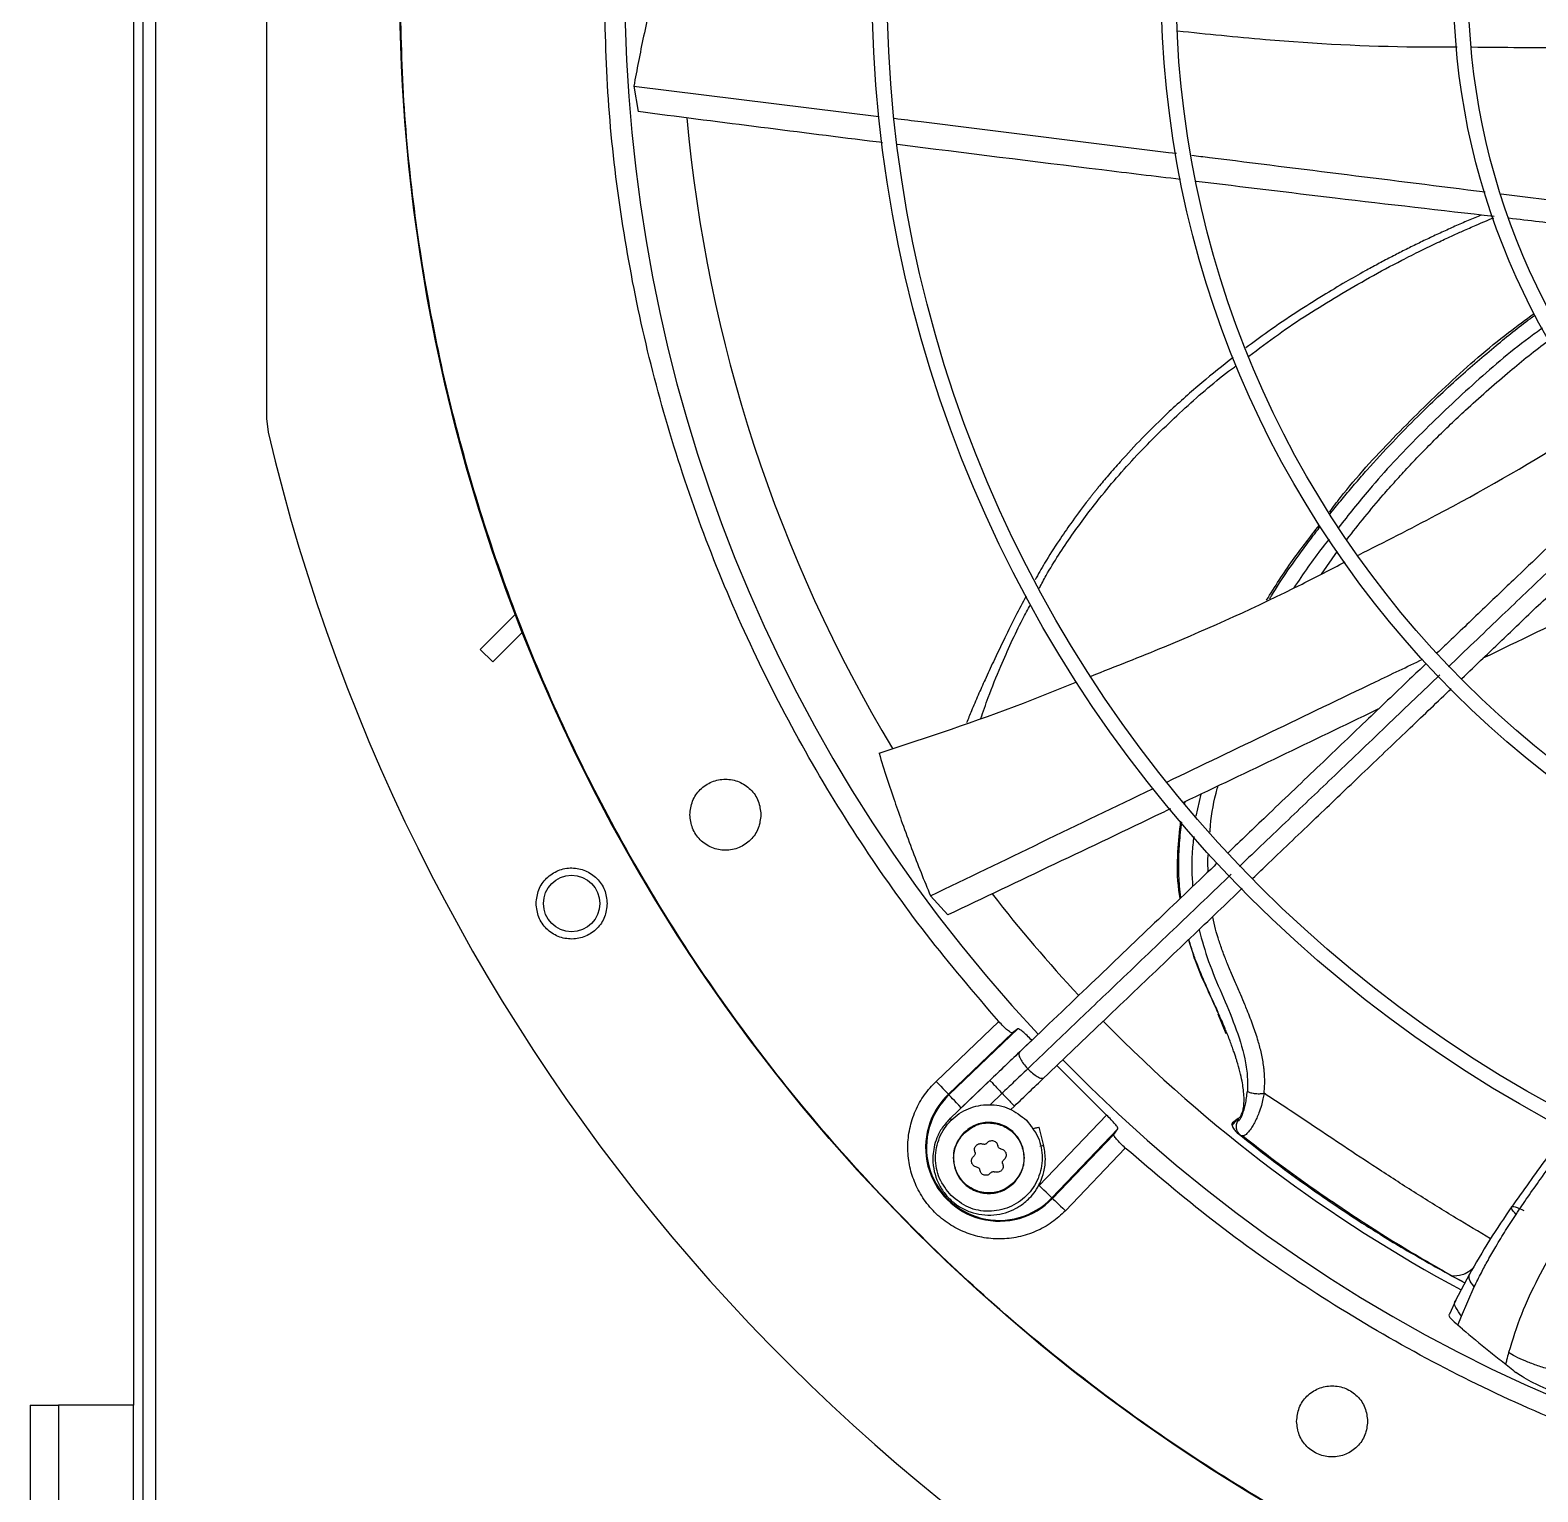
# Model space of a CAD drawing. Header units: inches. Extents: x 1229 to 1453, y -1023 to -720.
# Drawn here: x 1247.5 to 1257.53, y -815.28 to -805.55 of the extents above; entities that cross this region are included whole.
import ezdxf

# ---------------------------------------------------------------- set-up
doc = ezdxf.new("R2010")
doc.units = ezdxf.units.IN
doc.header["$MEASUREMENT"] = 0

msp = doc.modelspace()

# ---------------------------------------------------------------- linework, layer by layer
at = {"color": 18, "linetype": 'Continuous', "lineweight": 25, "true_color": 0x000000}
for p, q in [((1248.2536, -791.8687), (1248.2536, -819.2706)), ((1248.3366, -791.9447), (1248.3366, -819.1947)), ((1248.1906, -794.9397), (1248.1906, -814.6997)), ((1249.0753, -805.2608), (1249.0754, -808.1384)), ((1251.5181, -805.9269), (1251.5468, -806.0967)), ((1251.5181, -805.9269), (1253.1481, -806.1282)), ((1257.2869, -806.6436), (1259.208, -806.885)), ((1249.0754, -808.1384), (1249.0859, -808.2287)), ((1256.0911, -809.1722), (1256.199, -809.0204)), ((1250.7316, -809.4383), (1250.4957, -809.6741)), ((1250.5809, -809.756), (1250.7783, -809.5586)), ((1250.4957, -809.6741), (1250.5809, -809.756)), ((1256.8592, -809.693), (1256.8706, -809.6875)), ((1255.1834, -810.6983), (1255.1858, -810.686)), ((1255.2887, -810.6366), (1255.2563, -810.7815)), ((1253.4904, -811.3117), (1253.6063, -811.439)), ((1255.4013, -812.0977), (1255.4563, -812.2278)), ((1253.5283, -812.5464), (1253.9451, -812.148)), ((1254.0722, -812.1976), (1253.6138, -812.6358)), ((1254.0722, -812.1976), (1254.036, -812.2245)), ((1253.6099, -812.6318), (1254.036, -812.2245)), ((1254.1641, -812.2732), (1253.6954, -812.7212)), ((1254.6615, -812.7706), (1254.3315, -812.4406)), ((1253.8858, -812.5399), (1253.621, -812.7929)), ((1253.6138, -812.6358), (1253.6099, -812.6318)), ((1253.9674, -812.6253), (1253.8877, -812.7015)), ((1254.0239, -812.7346), (1254.049, -812.7107)), ((1254.2135, -813.2393), (1254.6615, -812.7706)), ((1255.4963, -812.8396), (1255.5317, -812.7997)), ((1255.5373, -812.7935), (1255.5001, -812.8216)), ((1255.5317, -812.7997), (1255.5348, -812.7973)), ((1255.5317, -812.7997), (1255.5355, -812.8076)), ((1255.5439, -812.7882), (1255.5407, -812.7901)), ((1254.2445, -812.974), (1254.2147, -812.8518)), ((1254.737, -812.8625), (1254.2988, -813.3209)), ((1254.7101, -812.8987), (1254.3028, -813.3247)), ((1254.7101, -812.8987), (1254.737, -812.8625)), ((1255.4963, -812.8396), (1255.4954, -812.8357)), ((1255.5315, -812.8884), (1255.5547, -812.907)), ((1255.5493, -812.9023), (1255.5568, -812.9071)), ((1254.7866, -812.9896), (1254.3882, -813.4063)), ((1254.3028, -813.3247), (1254.2988, -813.3209)), ((1256.8631, -813.7867), (1256.9486, -813.8353)), ((1256.9486, -813.8352), (1257.0447, -813.8866)), ((1256.9489, -813.8346), (1256.9568, -813.8387)), ((1257.0748, -813.8289), (1256.9837, -814.0035)), ((1256.9846, -814.0016), (1256.942, -814.0954)), ((1257.0219, -814.1081), (1257.1073, -813.9134)), ((1256.9988, -814.1688), (1257.0219, -814.1081)), ((1257.0294, -814.1933), (1256.9988, -814.1688)), ((1247.5031, -814.6997), (1247.5031, -815.3343)), ((1247.5031, -814.6997), (1247.6906, -814.6997)), ((1248.1906, -814.6997), (1247.6906, -814.6997)), ((1247.6906, -814.6997), (1247.6906, -815.9397)), ((1248.1906, -815.9397), (1248.1906, -814.6997))]:
    msp.add_line(p, q, dxfattribs=at)
at = {"color": 18, "linetype": 'Continuous', "lineweight": 25, "true_color": 0x000000, "flags": 128}
for points in [[(1253.5283, -812.5464), (1253.5441, -812.5629), (1253.5592, -812.5788), (1253.5732, -812.5934), (1253.5855, -812.6063), (1253.5957, -812.6169), (1253.6033, -812.6249), (1253.6081, -812.6299), (1253.6099, -812.6318)], [(1253.6954, -812.7212), (1253.6796, -812.7047), (1253.6645, -812.6889), (1253.6505, -812.6742), (1253.6382, -812.6614), (1253.628, -812.6507), (1253.6204, -812.6428), (1253.6156, -812.6377), (1253.6138, -812.6358)], [(1254.2988, -813.3209), (1254.2969, -813.3191), (1254.2919, -813.3143), (1254.2839, -813.3066), (1254.2733, -813.2965), (1254.2604, -813.2842), (1254.2458, -813.2702), (1254.2299, -813.255), (1254.2135, -813.2393)], [(1254.3028, -813.3247), (1254.3047, -813.3265), (1254.3098, -813.3314), (1254.3177, -813.339), (1254.3284, -813.3491), (1254.3412, -813.3614), (1254.3559, -813.3754), (1254.3717, -813.3906), (1254.3882, -813.4063)]]:
    msp.add_lwpolyline(points, dxfattribs=at)
at = {"color": 18, "linetype": 'Continuous', "lineweight": 25, "true_color": 0x000000}
for centre, radius in [((1261.6739, -805.2608), 11.7126), ((1261.6739, -805.2608), 8.5704), ((1261.6739, -805.2608), 8.472), ((1261.6739, -805.2608), 6.6478), ((1261.6739, -805.2608), 6.5493), ((1261.6739, -805.2608), 4.7037), ((1261.6739, -805.2608), 4.6053), ((1251.1043, -811.3632), 0.1875)]:
    msp.add_circle(centre, radius, dxfattribs=at)
for centre, radius, start, end in [((1261.6739, -805.2608), 10.2157, 134.36248, 223.03765), ((1261.6739, -805.2608), 11.7147, 159.09994, 200.90006), ((1261.6739, -805.2608), 9.8425, 185.11809, 211.02291), ((1261.6739, -805.2608), 12.9331, 193.26667, 248.51312), ((1261.6739, -805.2608), 11.7147, 201.53134, 215.54744), ((1261.6739, -805.2608), 9.8425, 217.84433, 223.01247), ((1261.6739, -805.2608), 9.8425, 224.38828, 241.78244), ((1261.6739, -805.2608), 10.2157, 224.36307, 313.03719), ((1253.9486, -812.9861), 0.4901, 133.70945, 316.29055), ((1253.9486, -812.9861), 0.4845, 133.70945, 316.29055)]:
    msp.add_arc(centre, radius, start, end, dxfattribs=at)
for points, knots in [([(1251.7433, -804.9447), (1251.7277, -805.001), (1251.6977, -805.1096), (1251.6577, -805.2678), (1251.6196, -805.428), (1251.5833, -805.592), (1251.5486, -805.7614), (1251.5281, -805.8724), (1251.5181, -805.9269)], [0, 0, 0, 0, 0.1737124, 0.3354179, 0.4850766, 0.6632671, 0.8349162, 1, 1, 1, 1]), ([(1273.3834, -805.2608), (1273.3786, -805.5163), (1273.3689, -806.0272), (1273.2909, -806.7903), (1273.1667, -807.5468), (1272.9924, -808.2936), (1272.7699, -809.0274), (1272.4998, -809.745), (1272.1833, -810.4435), (1271.8218, -811.1197), (1271.4169, -811.7709), (1270.9703, -812.3942), (1270.4838, -812.9869), (1269.9597, -813.5466), (1269.4, -814.0708), (1268.8073, -814.5572), (1268.184, -815.0039), (1267.5328, -815.4088), (1266.8565, -815.7703), (1266.1581, -816.0867), (1265.4404, -816.3568), (1264.7067, -816.5794), (1263.9599, -816.7535), (1263.2033, -816.8784), (1262.4402, -816.9536), (1261.6739, -816.9787), (1260.9075, -816.9536), (1260.1444, -816.8784), (1259.3878, -816.7535), (1258.641, -816.5794), (1257.9073, -816.3568), (1257.1896, -816.0867), (1256.4912, -815.7702), (1255.8149, -815.4088), (1255.1637, -815.0039), (1254.5405, -814.5572), (1253.9477, -814.0708), (1253.3881, -813.5466), (1252.8639, -812.9869), (1252.3774, -812.3942), (1251.9308, -811.7709), (1251.5259, -811.1197), (1251.1644, -810.4435), (1250.8479, -809.745), (1250.5778, -809.0274), (1250.3553, -808.2936), (1250.181, -807.5468), (1250.0568, -806.7903), (1249.9788, -806.0272), (1249.9692, -805.5163), (1249.9643, -805.2608)], [0, 0, 0, 0, 0.0208333, 0.0416667, 0.0625, 0.0833333, 0.1041667, 0.125, 0.1458333, 0.1666667, 0.1875, 0.2083333, 0.2291667, 0.25, 0.2708333, 0.2916666, 0.3125, 0.3333333, 0.3541666, 0.375, 0.3958333, 0.4166666, 0.4375, 0.4583333, 0.4791667, 0.5, 0.5208333, 0.5416667, 0.5624999, 0.5833334, 0.6041667, 0.625, 0.6458333, 0.6666667, 0.6875, 0.7083334, 0.7291666, 0.75, 0.7708333, 0.7916666, 0.8125, 0.8333333, 0.8541667, 0.875, 0.8958333, 0.9166667, 0.9375, 0.9583333, 0.9791667, 1, 1, 1, 1]), ([(1253.9451, -812.148), (1253.7819, -811.957), (1253.4556, -811.5749), (1253.0206, -810.9586), (1252.6285, -810.3147), (1252.2851, -809.6434), (1251.9911, -808.949), (1251.7486, -808.2351), (1251.5584, -807.5054), (1251.4228, -806.7639), (1251.3375, -806.0143), (1251.3269, -805.512), (1251.3217, -805.2608)], [0, 0, 0, 0, 0.0999999, 0.1999999, 0.2999999, 0.3999999, 0.5, 0.5999999, 0.7, 0.8, 0.9, 1, 1, 1, 1]), ([(1255.1345, -805.5594), (1255.329, -805.5794), (1255.8569, -805.6338), (1256.4778, -805.6671), (1256.9033, -805.6664), (1256.9937, -805.6663)], [0, 0, 0, 0, 0.3148244, 0.8544638, 1, 1, 1, 1]), ([(1257.0918, -805.6665), (1257.3049, -805.6689), (1257.8559, -805.6752), (1258.406, -805.643), (1258.7434, -805.6232)], [0, 0, 0, 0, 0.3867288, 1, 1, 1, 1]), ([(1253.1727, -806.3034), (1253.1436, -806.2998), (1252.6001, -806.2322), (1252.0589, -806.1626), (1251.5468, -806.0967)], [0, 0, 0, 0, 0.0535857, 1, 1, 1, 1]), ([(1253.2508, -806.1409), (1253.3101, -806.1483), (1253.9341, -806.2253), (1254.5601, -806.3033), (1255.1267, -806.3739)], [0, 0, 0, 0, 0.0949869, 1, 1, 1, 1]), ([(1255.1547, -806.548), (1254.98, -806.527), (1254.3508, -806.4513), (1253.7238, -806.3725), (1253.2709, -806.3156)], [0, 0, 0, 0, 0.2776372, 1, 1, 1, 1]), ([(1255.229, -806.3866), (1255.2684, -806.3915), (1255.9175, -806.4721), (1256.5682, -806.5536), (1257.1794, -806.6302)], [0, 0, 0, 0, 0.0606871, 1, 1, 1, 1]), ([(1257.24, -806.7945), (1256.8874, -806.7542), (1256.2262, -806.6786), (1255.5668, -806.5981), (1255.259, -806.5606)], [0, 0, 0, 0, 0.5332494, 1, 1, 1, 1]), ([(1257.1542, -806.7846), (1257.1251, -806.7966), (1257.0664, -806.8208), (1256.979, -806.8592), (1256.8915, -806.8986), (1256.8047, -806.9391), (1256.7187, -806.9806), (1256.6334, -807.0231), (1256.5488, -807.0665), (1256.4651, -807.1109), (1256.3663, -807.1647), (1256.2448, -807.2337), (1256.0931, -807.3242), (1255.9197, -807.4342), (1255.7481, -807.5497), (1255.6372, -807.6324), (1255.5888, -807.6685)], [0, 0, 0, 0, 0.0524828, 0.1059323, 0.1592407, 0.2124094, 0.2654339, 0.3183167, 0.371058, 0.4236557, 0.4761078, 0.5581802, 0.6561201, 0.7699342, 0.8996244, 1, 1, 1, 1]), ([(1255.609, -807.7232), (1255.6737, -807.6741), (1255.864, -807.53), (1256.203, -807.3156), (1256.5235, -807.1361), (1256.7472, -807.0233), (1256.8574, -806.9701), (1256.9497, -806.927), (1257.0352, -806.8884), (1257.1288, -806.8473), (1257.1979, -806.8185), (1257.2368, -806.8023)], [0, 0, 0, 0, 0.129763, 0.3814286, 0.6402094, 0.7168354, 0.7821551, 0.8361665, 0.8799486, 0.932419, 1, 1, 1, 1]), ([(1259.3051, -807.0236), (1258.7835, -806.9679), (1258.127, -806.8977), (1257.4717, -806.8214), (1257.3371, -806.8058)], [0, 0, 0, 0, 0.79454984, 1, 1, 1, 1]), ([(1256.1436, -808.7607), (1256.1682, -808.728), (1256.2984, -808.5549), (1256.5636, -808.2671), (1256.9363, -807.9005), (1257.2515, -807.624), (1257.449, -807.4812), (1257.5061, -807.44)], [0, 0, 0, 0, 0.0641549, 0.3389025, 0.6136611, 0.8884362, 1, 1, 1, 1]), ([(1256.1497, -808.771), (1256.1574, -808.7612), (1256.1893, -808.7207), (1256.2464, -808.6516), (1256.3202, -808.5643), (1256.4252, -808.4442), (1256.5608, -808.2964), (1256.7624, -808.0906), (1256.9907, -807.8746), (1257.2416, -807.6597), (1257.412, -807.5219), (1257.5, -807.4579), (1257.5107, -807.4501)], [0, 0, 0, 0, 0.0195669, 0.0807935, 0.1406434, 0.1991176, 0.3315022, 0.4562476, 0.6531206, 0.8273642, 0.9789803, 1, 1, 1, 1]), ([(1257.5618, -807.5358), (1257.531, -807.5579), (1257.3683, -807.6744), (1257.093, -807.9123), (1256.7378, -808.2481), (1256.4398, -808.5647), (1256.2714, -808.7783), (1256.2046, -808.863)], [0, 0, 0, 0, 0.0600453, 0.316961, 0.5739329, 0.8310585, 1, 1, 1, 1]), ([(1256.2607, -808.9414), (1256.3396, -808.8417), (1256.4444, -808.7093), (1256.5846, -808.552), (1256.6706, -808.4583), (1256.7601, -808.3642), (1256.8532, -808.2698), (1256.9498, -808.1752), (1257.1059, -808.0278), (1257.3155, -807.8447), (1257.5034, -807.6906), (1257.6, -807.6205), (1257.6087, -807.6143)], [0, 0, 0, 0, 0.2000806, 0.2655064, 0.3324102, 0.4007899, 0.4706433, 0.541969, 0.6147616, 0.8104306, 0.9830236, 1, 1, 1, 1]), ([(1255.5043, -807.7319), (1255.4344, -807.7871), (1255.2885, -807.9021), (1255.0873, -808.0819), (1254.9069, -808.2581), (1254.7733, -808.4009), (1254.6771, -808.511), (1254.6239, -808.5747), (1254.592, -808.614), (1254.5773, -808.6323), (1254.5635, -808.6497), (1254.5504, -808.6663), (1254.5381, -808.682), (1254.4952, -808.7375), (1254.4299, -808.8256), (1254.3377, -808.9599), (1254.2572, -809.0847), (1254.2075, -809.174), (1254.1868, -809.2113)], [0, 0, 0, 0, 0.1336077, 0.2787763, 0.4050038, 0.5122839, 0.5727078, 0.6248761, 0.6371735, 0.6489053, 0.660072, 0.6706698, 0.6807022, 0.6901689, 0.7762219, 0.845822, 0.9356384, 1, 1, 1, 1]), ([(1254.2151, -809.2658), (1254.23, -809.2375), (1254.2943, -809.1156), (1254.4277, -808.9154), (1254.6321, -808.6403), (1254.8761, -808.3615), (1255.1651, -808.0816), (1255.3825, -807.8906), (1255.5079, -807.7982), (1255.525, -807.7856)], [0, 0, 0, 0, 0.04838922, 0.2082957, 0.36257955, 0.56551232, 0.76581151, 0.96809386, 1, 1, 1, 1]), ([(1256.3369, -809.0459), (1256.5104, -808.9581), (1256.9829, -808.7189), (1257.5225, -808.4116), (1257.8802, -808.1809), (1257.9563, -808.1319)], [0, 0, 0, 0, 0.3135582, 0.8539603, 1, 1, 1, 1]), ([(1258.1972, -808.4198), (1258.1461, -808.4686), (1258.0243, -808.5851), (1257.8228, -808.7776), (1257.6064, -808.9844), (1257.3882, -809.1928), (1257.1705, -809.4009), (1256.9929, -809.5707), (1256.8878, -809.6711), (1256.8618, -809.696)], [0, 0, 0, 0, 0.1142992, 0.2725388, 0.4513491, 0.5998483, 0.7626143, 0.9412911, 1, 1, 1, 1]), ([(1258.2834, -808.5008), (1258.1732, -808.6061), (1257.9409, -808.8281), (1257.6045, -809.1496), (1257.2652, -809.4738), (1257.0481, -809.6813), (1256.9352, -809.7892)], [0, 0, 0, 0, 0.2443965, 0.5150108, 0.7476934, 1, 1, 1, 1]), ([(1257.0238, -809.8679), (1257.0715, -809.8223), (1257.1931, -809.7061), (1257.4009, -809.5075), (1257.6369, -809.282), (1257.8659, -809.0631), (1258.0679, -808.8701), (1258.2292, -808.7159), (1258.3237, -808.6257), (1258.359, -808.5919)], [0, 0, 0, 0, 0.1077966, 0.2745173, 0.4680208, 0.6385566, 0.7887499, 0.9208795, 1, 1, 1, 1]), ([(1255.7255, -809.3462), (1255.7819, -809.2569), (1255.8907, -809.0844), (1256.0165, -808.9249), (1256.0772, -808.8479)], [0, 0, 0, 0, 0.51776954, 1, 1, 1, 1]), ([(1255.7475, -809.3362), (1255.7512, -809.3299), (1255.823, -809.2068), (1255.9196, -809.0749), (1256.031, -808.9237), (1256.0633, -808.8816), (1256.083, -808.8561)], [0, 0, 0, 0, 0.03745, 0.7279303, 0.8348367, 1, 1, 1, 1]), ([(1256.1423, -808.9402), (1256.1276, -808.9583), (1256.0436, -809.0611), (1255.9692, -809.1718), (1255.9079, -809.2631)], [0, 0, 0, 0, 0.175925, 1, 1, 1, 1]), ([(1258.764, -808.9525), (1258.4699, -809.0973), (1257.9375, -809.3596), (1257.4041, -809.6173), (1257.1654, -809.7326)], [0, 0, 0, 0, 0.5524178, 1, 1, 1, 1]), ([(1254.5597, -809.8502), (1254.7223, -809.7862), (1255.1971, -809.5994), (1255.7605, -809.3447), (1256.1535, -809.1406), (1256.2489, -809.0911)], [0, 0, 0, 0, 0.2828471, 0.825958, 1, 1, 1, 1]), ([(1254.1273, -809.3181), (1254.1039, -809.3627), (1254.0555, -809.4547), (1253.9829, -809.6004), (1253.9152, -809.7415), (1253.8562, -809.8693), (1253.8074, -809.9785), (1253.7659, -810.0745), (1253.7415, -810.1353), (1253.7309, -810.1617)], [0, 0, 0, 0, 0.1620651, 0.3340163, 0.5222989, 0.6621382, 0.782984, 0.9058092, 1, 1, 1, 1]), ([(1253.8257, -810.1336), (1253.8416, -810.0869), (1253.8808, -809.9713), (1253.9739, -809.7474), (1254.0658, -809.5407), (1254.1383, -809.4081), (1254.156, -809.3757)], [0, 0, 0, 0, 0.1831464, 0.4532628, 0.8662165, 1, 1, 1, 1]), ([(1255.0621, -810.5558), (1255.5248, -810.3334), (1256.0916, -810.061), (1256.6601, -809.7885), (1256.7645, -809.7384)], [0, 0, 0, 0, 0.8163193, 1, 1, 1, 1]), ([(1256.7882, -809.7662), (1256.7513, -809.8015), (1256.6168, -809.9301), (1256.3743, -810.1618), (1256.0561, -810.4658), (1255.751, -810.7574), (1255.5545, -810.9452), (1255.4703, -811.0257)], [0, 0, 0, 0, 0.0835478, 0.3042732, 0.5498944, 0.8070233, 1, 1, 1, 1]), ([(1253.1488, -810.3637), (1253.4707, -810.258), (1253.914, -810.1125), (1254.3458, -809.9366), (1254.4639, -809.8885)], [0, 0, 0, 0, 0.7263591, 1, 1, 1, 1]), ([(1256.8794, -809.8424), (1256.7676, -809.9493), (1256.5339, -810.1727), (1256.1979, -810.4937), (1255.8651, -810.8117), (1255.6544, -811.0131), (1255.546, -811.1167)], [0, 0, 0, 0, 0.2502391, 0.5233137, 0.754844, 1, 1, 1, 1]), ([(1255.6344, -811.1956), (1255.67, -811.1616), (1255.8096, -811.0281), (1256.0454, -810.8028), (1256.3475, -810.5141), (1256.6366, -810.2379), (1256.841, -810.0426), (1256.9435, -809.9446), (1256.9544, -809.9342)], [0, 0, 0, 0, 0.08148733, 0.31972525, 0.53738937, 0.76866275, 0.97526764, 1, 1, 1, 1]), ([(1256.4718, -810.0686), (1256.4656, -810.0716), (1256.033, -810.2812), (1255.6006, -810.4878), (1255.1745, -810.6914)], [0, 0, 0, 0, 0.014485, 1, 1, 1, 1]), ([(1253.1488, -810.3637), (1253.1661, -810.4194), (1253.1997, -810.5271), (1253.2515, -810.6818), (1253.306, -810.8372), (1253.3642, -810.9947), (1253.4266, -811.1561), (1253.4694, -811.2605), (1253.4904, -811.3117)], [0, 0, 0, 0, 0.1737119, 0.3354174, 0.4850764, 0.6632672, 0.8349163, 1, 1, 1, 1]), ([(1251.8909, -810.7726), (1251.8944, -810.7417), (1251.9016, -810.6799), (1251.9562, -810.6012), (1252.0343, -810.5487), (1252.1271, -810.5302), (1252.22, -810.5487), (1252.2981, -810.6012), (1252.3527, -810.6799), (1252.3598, -810.7417), (1252.3633, -810.7726)], [0, 0, 0, 0, 0.1250012, 0.2499993, 0.3750005, 0.5, 0.6249995, 0.7500007, 0.8749988, 1, 1, 1, 1]), ([(1253.4904, -811.3117), (1253.9823, -811.0749), (1254.4759, -810.8372), (1254.9713, -810.5994), (1254.973, -810.5986)], [0, 0, 0, 0, 0.9965927, 1, 1, 1, 1]), ([(1255.35, -810.8885), (1255.3511, -810.8739), (1255.358, -810.7769), (1255.377, -810.6735), (1255.4018, -810.5873), (1255.4035, -810.5815)], [0, 0, 0, 0, 0.141269, 0.9420039, 1, 1, 1, 1]), ([(1252.3633, -810.7726), (1252.3598, -810.8035), (1252.3527, -810.8654), (1252.2981, -810.944), (1252.22, -810.9965), (1252.1271, -811.015), (1252.0343, -810.9965), (1251.9562, -810.944), (1251.9016, -810.8654), (1251.8944, -810.8035), (1251.8909, -810.7726)], [0, 0, 0, 0, 0.1250012, 0.2499993, 0.3750005, 0.5, 0.6249995, 0.7500007, 0.8749988, 1, 1, 1, 1]), ([(1255.0869, -810.7335), (1255.0672, -810.7429), (1254.5731, -810.9802), (1254.0798, -811.2143), (1253.6063, -811.439)], [0, 0, 0, 0, 0.0399225, 1, 1, 1, 1]), ([(1255.1524, -811.3295), (1255.1493, -811.3118), (1255.1317, -811.2109), (1255.1312, -811.0371), (1255.1482, -810.8828), (1255.1557, -810.8149)], [0, 0, 0, 0, 0.10668293, 0.60700228, 1, 1, 1, 1]), ([(1255.157, -811.325), (1255.1536, -811.2994), (1255.1443, -811.2295), (1255.1416, -811.1076), (1255.1449, -810.9654), (1255.1564, -810.8685), (1255.162, -810.8224)], [0, 0, 0, 0, 0.1563773, 0.4254943, 0.7265523, 1, 1, 1, 1]), ([(1255.2422, -810.9174), (1255.2376, -810.955), (1255.2238, -811.0669), (1255.23, -811.1777), (1255.2342, -811.2513)], [0, 0, 0, 0, 0.3361091, 1, 1, 1, 1]), ([(1255.3985, -811.0943), (1255.3839, -811.1082), (1255.2362, -811.2494), (1254.9473, -811.5254), (1254.5226, -811.9313), (1254.2321, -812.209), (1254.082, -812.3524)], [0, 0, 0, 0, 0.0328964, 0.3334884, 0.6557497, 1, 1, 1, 1]), ([(1255.3387, -811.1514), (1255.3368, -811.1248), (1255.3339, -811.0852), (1255.3377, -811.0452), (1255.339, -811.032)], [0, 0, 0, 0, 0.6729266, 1, 1, 1, 1]), ([(1250.868, -811.3632), (1250.8716, -811.332), (1250.8788, -811.2697), (1250.9342, -811.1908), (1251.0131, -811.1385), (1251.1061, -811.1208), (1251.1983, -811.1399), (1251.2757, -811.1924), (1251.3299, -811.2708), (1251.337, -811.3324), (1251.3405, -811.3632)], [0, 0, 0, 0, 0.125878, 0.251774, 0.377674, 0.5027389, 0.6267421, 0.7509506, 0.8756059, 1, 1, 1, 1]), ([(1255.4911, -811.1692), (1255.37, -811.2849), (1255.123, -811.521), (1254.7756, -811.8529), (1254.4456, -812.1683), (1254.2415, -812.3633), (1254.138, -812.4622)], [0, 0, 0, 0, 0.266548, 0.5441231, 0.7689514, 1, 1, 1, 1]), ([(1254.2452, -812.5231), (1254.3813, -812.3931), (1254.6452, -812.1409), (1255.0313, -811.7719), (1255.3351, -811.4816), (1255.5108, -811.3137), (1255.5649, -811.2621)], [0, 0, 0, 0, 0.3115481, 0.6039732, 0.878038, 1, 1, 1, 1]), ([(1251.3405, -811.3632), (1251.337, -811.3937), (1251.3301, -811.4548), (1251.2766, -811.533), (1251.1993, -811.5862), (1251.1064, -811.6056), (1251.0128, -811.5878), (1250.934, -811.5353), (1250.8788, -811.4564), (1250.8716, -811.3942), (1250.868, -811.3632)], [0, 0, 0, 0, 0.1236686, 0.2469557, 0.3715513, 0.4972604, 0.6229559, 0.7486424, 0.8743185, 1, 1, 1, 1]), ([(1255.7092, -812.6257), (1255.7103, -812.6145), (1255.7127, -812.5918), (1255.714, -812.5563), (1255.7137, -812.5193), (1255.7115, -812.4838), (1255.7057, -812.4303), (1255.6935, -812.3619), (1255.6696, -812.2713), (1255.6375, -812.175), (1255.606, -812.0948), (1255.5777, -812.0259), (1255.5519, -811.965), (1255.5222, -811.8965), (1255.4958, -811.8352), (1255.4782, -811.7935), (1255.4646, -811.7605), (1255.4514, -811.7276), (1255.4365, -811.6888), (1255.4221, -811.6488), (1255.3972, -811.5723), (1255.3769, -811.5066), (1255.3689, -811.4514), (1255.3686, -811.4496)], [0, 0, 0, 0, 0.02704231, 0.0552845, 0.08468315, 0.11520465, 0.13959773, 0.21202983, 0.27899411, 0.36137195, 0.45376286, 0.48696309, 0.54233001, 0.61524347, 0.67025496, 0.70761513, 0.72750137, 0.75900642, 0.79590327, 0.83118153, 0.86489877, 0.99563182, 1, 1, 1, 1]), ([(1255.404, -812.0917), (1255.3888, -812.0575), (1255.34, -811.9472), (1255.2637, -811.7909), (1255.2245, -811.6566), (1255.2087, -811.6024)], [0, 0, 0, 0, 0.2113267, 0.6813938, 1, 1, 1, 1]), ([(1255.4639, -812.2288), (1255.4596, -812.2181), (1255.4484, -812.1906), (1255.4271, -812.1402), (1255.3969, -812.0713), (1255.3623, -811.9945), (1255.3302, -811.923), (1255.3044, -811.8638), (1255.2832, -811.8135), (1255.2593, -811.754), (1255.2351, -811.6871), (1255.2175, -811.6326), (1255.2102, -811.6049), (1255.2093, -811.6018)], [0, 0, 0, 0, 0.0506539, 0.1295174, 0.2401573, 0.3826505, 0.5032075, 0.5891882, 0.6703924, 0.7468147, 0.874475, 0.9858942, 1, 1, 1, 1]), ([(1255.2768, -811.5373), (1255.2966, -811.6084), (1255.3373, -811.7549), (1255.4281, -811.9614), (1255.5172, -812.1733), (1255.5763, -812.357), (1255.6005, -812.5054), (1255.5993, -812.5759), (1255.5987, -812.6107)], [0, 0, 0, 0, 0.196215, 0.4042111, 0.6080379, 0.8072009, 0.9047987, 1, 1, 1, 1]), ([(1254.036, -812.2245), (1254.0331, -812.2245), (1254.0272, -812.2245), (1254.0047, -812.2078), (1253.976, -812.1815), (1253.9553, -812.1591), (1253.9451, -812.148)], [0, 0, 0, 0, 0.2527982, 0.503601, 0.7557663, 1, 1, 1, 1]), ([(1254.1641, -812.2732), (1254.1536, -812.2623), (1254.1325, -812.2403), (1254.1035, -812.2143), (1254.0809, -812.1976), (1254.0751, -812.1976), (1254.0722, -812.1976)], [0, 0, 0, 0, 0.2447844, 0.4967505, 0.7473777, 1, 1, 1, 1]), ([(1255.5348, -812.7973), (1255.5372, -812.7955), (1255.5429, -812.7914), (1255.5505, -812.7825), (1255.5575, -812.7715), (1255.5641, -812.7573), (1255.5694, -812.7402), (1255.5736, -812.7179), (1255.5767, -812.6866), (1255.5764, -812.6438), (1255.5715, -812.5935), (1255.5627, -812.5401), (1255.5491, -812.4799), (1255.5344, -812.4278), (1255.5223, -812.3892), (1255.5142, -812.3646), (1255.5044, -812.3361), (1255.4928, -812.3037), (1255.4792, -812.2676), (1255.4695, -812.2421), (1255.464, -812.2289), (1255.4639, -812.2288)], [0, 0, 0, 0, 0.032636, 0.0760368, 0.1162023, 0.153152, 0.206735, 0.2496536, 0.3034126, 0.394056, 0.4729903, 0.5413483, 0.6350703, 0.736494, 0.7661767, 0.8015426, 0.84258, 0.8892695, 0.9415949, 0.9995207, 1, 1, 1, 1]), ([(1254.082, -812.3524), (1254.0499, -812.3831), (1253.9856, -812.4445), (1253.9191, -812.5081), (1253.8858, -812.5399)], [0, 0, 0, 0, 0.5, 1, 1, 1, 1]), ([(1254.082, -812.3524), (1254.0799, -812.357), (1254.0756, -812.3663), (1254.0867, -812.3949), (1254.1079, -812.4285), (1254.128, -812.451), (1254.138, -812.4622)], [0, 0, 0, 0, 0.2570505, 0.5141005, 0.7570469, 1, 1, 1, 1]), ([(1254.138, -812.4622), (1254.1067, -812.4921), (1254.0507, -812.5456), (1253.9928, -812.6009), (1253.9674, -812.6253)], [0, 0, 0, 0, 0.5598876, 1, 1, 1, 1]), ([(1254.138, -812.4622), (1254.1488, -812.4727), (1254.1703, -812.4938), (1254.2029, -812.5165), (1254.231, -812.5289), (1254.2405, -812.5251), (1254.2452, -812.5231)], [0, 0, 0, 0, 0.24295077, 0.48590248, 0.74295602, 1, 1, 1, 1]), ([(1254.3882, -813.4063), (1254.3594, -813.4333), (1254.3007, -813.4881), (1254.1934, -813.5471), (1254.0759, -813.5852), (1253.9536, -813.5983), (1253.8336, -813.5872), (1253.7186, -813.5533), (1253.6112, -813.4971), (1253.5155, -813.4191), (1253.4376, -813.3234), (1253.3813, -813.216), (1253.3474, -813.1011), (1253.3364, -812.981), (1253.3495, -812.8588), (1253.3876, -812.7413), (1253.4466, -812.6339), (1253.5014, -812.5753), (1253.5283, -812.5464)], [0, 0, 0, 0, 0.0609957, 0.1240612, 0.1879936, 0.2514903, 0.3132966, 0.373713, 0.4362136, 0.500001, 0.5637876, 0.6262873, 0.6867033, 0.7485102, 0.8120065, 0.8759402, 0.9390053, 1, 1, 1, 1]), ([(1253.8858, -812.5399), (1253.8871, -812.5412), (1253.8897, -812.5439), (1253.9092, -812.5644), (1253.9362, -812.5927), (1253.957, -812.6144), (1253.9674, -812.6253)], [0, 0, 0, 0, 0.2570511, 0.5140969, 0.7570465, 1, 1, 1, 1]), ([(1254.049, -812.7107), (1254.0823, -812.6789), (1254.1488, -812.6152), (1254.2131, -812.5538), (1254.2452, -812.5231)], [0, 0, 0, 0, 0.5, 1, 1, 1, 1]), ([(1253.6284, -813.3062), (1253.5994, -813.2697), (1253.5413, -813.1965), (1253.5159, -813.0552), (1253.543, -812.9167), (1253.6219, -812.7986), (1253.74, -812.7197), (1253.8785, -812.6926), (1254.0198, -812.718), (1254.093, -812.7761), (1254.1295, -812.8051)], [0, 0, 0, 0, 0.1250001, 0.2499999, 0.3749997, 0.4999998, 0.6249989, 0.7500002, 0.8749974, 1, 1, 1, 1]), ([(1253.9674, -812.6253), (1253.9778, -812.6361), (1253.9985, -812.6579), (1254.0255, -812.6861), (1254.0451, -812.7066), (1254.0477, -812.7093), (1254.049, -812.7107)], [0, 0, 0, 0, 0.2429482, 0.4859096, 0.7429521, 1, 1, 1, 1]), ([(1255.5355, -812.8076), (1255.5389, -812.8085), (1255.5457, -812.8104), (1255.5658, -812.7675), (1255.5874, -812.702), (1255.5949, -812.641), (1255.5987, -812.6107)], [0, 0, 0, 0, 0.244465, 0.4943326, 0.7479224, 1, 1, 1, 1]), ([(1255.7092, -812.6257), (1255.707, -812.6382), (1255.7023, -812.6661), (1255.691, -812.7102), (1255.6767, -812.753), (1255.661, -812.791), (1255.6453, -812.8232), (1255.6265, -812.8557), (1255.6058, -812.884), (1255.578, -812.9112), (1255.5639, -812.9087), (1255.5547, -812.907)], [0, 0, 0, 0, 0.0721052, 0.1611971, 0.268568, 0.3507962, 0.4345696, 0.526811, 0.6512463, 0.7717883, 1, 1, 1, 1]), ([(1255.5987, -812.6107), (1255.6007, -812.6122), (1255.6048, -812.6154), (1255.615, -812.6197), (1255.6281, -812.6235), (1255.6438, -812.6263), (1255.661, -812.628), (1255.6784, -812.6284), (1255.6947, -812.6276), (1255.7045, -812.6263), (1255.7092, -812.6257)], [0, 0, 0, 0, 0.1149662, 0.2381179, 0.3674054, 0.5000104, 0.6325923, 0.7618619, 0.8850419, 1, 1, 1, 1]), ([(1257.2158, -813.5927), (1257.139, -813.5471), (1256.9783, -813.4517), (1256.7366, -813.3017), (1256.4964, -813.1475), (1256.2739, -813.0011), (1256.0723, -812.866), (1255.8876, -812.7425), (1255.7675, -812.6639), (1255.7092, -812.6257)], [0, 0, 0, 0, 0.1496708, 0.3130042, 0.4763432, 0.6273697, 0.758625, 0.8828055, 1, 1, 1, 1]), ([(1253.6225, -812.7914), (1253.6035, -812.8121), (1253.5675, -812.8513), (1253.5332, -812.9186), (1253.5139, -812.9816), (1253.5048, -813.0506), (1253.5091, -813.1242), (1253.5312, -813.2019), (1253.5678, -813.2715), (1253.619, -813.3328), (1253.6823, -813.3821), (1253.7546, -813.4169), (1253.8326, -813.4356), (1253.9123, -813.4373), (1253.9885, -813.4227), (1254.0462, -813.3989), (1254.0876, -813.3742), (1254.1193, -813.3511), (1254.1535, -813.3197), (1254.1896, -813.276), (1254.2234, -813.218), (1254.2485, -813.1448), (1254.2598, -813.057), (1254.2481, -812.9962), (1254.242, -812.9642)], [0, 0, 0, 0, 0.05338241, 0.10093118, 0.14264031, 0.1785036, 0.23320981, 0.28176535, 0.33151156, 0.38210651, 0.43273703, 0.4833659, 0.53399758, 0.58462543, 0.63421221, 0.68074243, 0.70286952, 0.72602802, 0.75539951, 0.79129817, 0.83371572, 0.88264519, 0.9380768, 1, 1, 1, 1]), ([(1253.6225, -812.7914), (1253.6231, -812.792), (1253.6237, -812.7926), (1253.6314, -812.8007), (1253.6328, -812.8022)], [0, 0, 0, 0, 0.8129903, 1, 1, 1, 1]), ([(1254.1295, -812.8051), (1254.1586, -812.8417), (1254.2166, -812.9148), (1254.2421, -813.0561), (1254.215, -813.1947), (1254.1361, -813.3128), (1254.018, -813.3917), (1253.8794, -813.4188), (1253.7381, -813.3933), (1253.665, -813.3353), (1253.6284, -813.3062)], [0, 0, 0, 0, 0.1249983, 0.2499986, 0.3749989, 0.4999972, 0.6250007, 0.7499983, 0.8750001, 1, 1, 1, 1]), ([(1254.737, -812.8625), (1254.737, -812.8596), (1254.737, -812.8538), (1254.7204, -812.8312), (1254.6943, -812.8022), (1254.6723, -812.781), (1254.6615, -812.7706)], [0, 0, 0, 0, 0.2526231, 0.5032502, 0.755212, 1, 1, 1, 1]), ([(1255.5547, -812.907), (1255.5482, -812.9007), (1255.5349, -812.8876), (1255.5253, -812.8608), (1255.5246, -812.8324), (1255.532, -812.8157), (1255.5355, -812.8076)], [0, 0, 0, 0, 0.2459993, 0.5052791, 0.7616677, 1, 1, 1, 1]), ([(1255.5446, -812.7908), (1255.544, -812.7909), (1255.5421, -812.7911), (1255.5392, -812.7923), (1255.5351, -812.7948), (1255.533, -812.7977), (1255.5317, -812.7997)], [0, 0, 0, 0, 0.11625678, 0.34867179, 0.57646031, 1, 1, 1, 1]), ([(1253.7119, -812.8886), (1253.6926, -812.913), (1253.6539, -812.9618), (1253.6369, -813.056), (1253.655, -813.1483), (1253.7076, -813.2271), (1253.7863, -813.2797), (1253.8787, -813.2977), (1253.9729, -813.2808), (1254.0216, -813.2421), (1254.046, -813.2227)], [0, 0, 0, 0, 0.1250011, 0.2500005, 0.3749998, 0.5000009, 0.6250015, 0.7500005, 0.8749994, 1, 1, 1, 1]), ([(1254.0436, -813.2203), (1254.0196, -813.2393), (1253.9715, -813.2775), (1253.8787, -813.2942), (1253.7877, -813.2764), (1253.7101, -813.2246), (1253.6582, -813.147), (1253.6404, -813.056), (1253.6572, -812.9631), (1253.6953, -812.9151), (1253.7144, -812.8911)], [0, 0, 0, 0, 0.1250015, 0.2499996, 0.3749976, 0.4999991, 0.6250004, 0.7499996, 0.8749987, 1, 1, 1, 1]), ([(1254.046, -813.2227), (1254.0654, -813.1983), (1254.1041, -813.1496), (1254.121, -813.0554), (1254.103, -812.963), (1254.0504, -812.8843), (1253.9717, -812.8317), (1253.8793, -812.8136), (1253.7851, -812.8306), (1253.7363, -812.8693), (1253.7119, -812.8886)], [0, 0, 0, 0, 0.1249984, 0.2499987, 0.374999, 0.4999974, 0.6249989, 0.7499987, 0.8749985, 1, 1, 1, 1]), ([(1253.7144, -812.8911), (1253.7384, -812.872), (1253.7864, -812.8339), (1253.8793, -812.8171), (1253.9703, -812.8349), (1254.0479, -812.8868), (1254.0997, -812.9644), (1254.1175, -813.0554), (1254.1008, -813.1482), (1254.0626, -813.1963), (1254.0436, -813.2203)], [0, 0, 0, 0, 0.1250021, 0.2500007, 0.3749993, 0.5000014, 0.6249998, 0.7500007, 0.8750017, 1, 1, 1, 1]), ([(1254.2132, -812.8522), (1254.2136, -812.8521), (1254.2152, -812.8517), (1254.2043, -812.8543), (1254.1878, -812.8584), (1254.1726, -812.8621), (1254.1683, -812.8631)], [0, 0, 0, 0, 0.1242196, 0.4894403, 0.8549635, 1, 1, 1, 1]), ([(1254.7866, -812.9896), (1254.7756, -812.9794), (1254.7532, -812.9587), (1254.7269, -812.9299), (1254.7101, -812.9074), (1254.7101, -812.9016), (1254.7101, -812.8987)], [0, 0, 0, 0, 0.2442277, 0.4964054, 0.7472002, 1, 1, 1, 1]), ([(1255.5005, -812.8214), (1255.5001, -812.8217), (1255.4985, -812.823), (1255.4967, -812.8263), (1255.4951, -812.831), (1255.4953, -812.8341), (1255.4954, -812.8357)], [0, 0, 0, 0, 0.07759772, 0.37068381, 0.66890541, 1, 1, 1, 1]), ([(1255.4963, -812.8396), (1255.5004, -812.8486), (1255.5089, -812.8676), (1255.5238, -812.8813), (1255.5315, -812.8884)], [0, 0, 0, 0, 0.4786311, 1, 1, 1, 1]), ([(1255.5547, -812.907), (1255.6192, -812.9579), (1255.7471, -813.0587), (1255.9498, -813.2083), (1256.1529, -813.3512), (1256.2927, -813.4429), (1256.3585, -813.4861)], [0, 0, 0, 0, 0.24858297, 0.49311276, 0.7613408, 1, 1, 1, 1]), ([(1255.5662, -812.9069), (1255.6367, -812.9626), (1255.8362, -813.12), (1256.1697, -813.3532), (1256.5654, -813.6128), (1256.8329, -813.767), (1256.9667, -813.8441)], [0, 0, 0, 0, 0.15412548, 0.43615704, 0.71807158, 1, 1, 1, 1]), ([(1257.732, -812.8636), (1257.6835, -812.9287), (1257.5557, -813.1), (1257.432, -813.274), (1257.3553, -813.3819)], [0, 0, 0, 0, 0.3799908, 1, 1, 1, 1]), ([(1257.3855, -813.4311), (1257.4113, -813.3927), (1257.4645, -813.3136), (1257.5527, -813.1893), (1257.6497, -813.0563), (1257.7263, -812.9534), (1257.7688, -812.8963), (1257.7764, -812.886)], [0, 0, 0, 0, 0.2071708, 0.4268287, 0.681517, 0.9429557, 1, 1, 1, 1]), ([(1253.7867, -813.0161), (1253.7854, -813.012), (1253.7831, -813.0044), (1253.784, -812.9923), (1253.7879, -812.9811), (1253.793, -812.9751), (1253.7955, -812.9722)], [0, 0, 0, 0, 0.272448, 0.5091114, 0.7591378, 1, 1, 1, 1]), ([(1253.7955, -812.9722), (1253.7984, -812.9697), (1253.8044, -812.9646), (1253.8156, -812.9607), (1253.8277, -812.9598), (1253.8353, -812.9621), (1253.8394, -812.9634)], [0, 0, 0, 0, 0.2407888, 0.4908268, 0.7275231, 1, 1, 1, 1]), ([(1253.8671, -812.956), (1253.8654, -812.9579), (1253.8619, -812.9617), (1253.8546, -812.9648), (1253.8468, -812.9657), (1253.8419, -812.9642), (1253.8394, -812.9634)], [0, 0, 0, 0, 0.2560603, 0.5002091, 0.7439917, 1, 1, 1, 1]), ([(1253.8671, -812.956), (1253.87, -812.9528), (1253.8755, -812.947), (1253.8864, -812.9417), (1253.8979, -812.9396), (1253.9097, -812.9411), (1253.9206, -812.9457), (1253.9295, -812.9532), (1253.9364, -812.9633), (1253.9381, -812.9711), (1253.9391, -812.9752)], [0, 0, 0, 0, 0.13619483, 0.25455583, 0.37956033, 0.49998042, 0.62037244, 0.74538966, 0.86372463, 1, 1, 1, 1]), ([(1253.9594, -812.9956), (1253.9568, -812.995), (1253.9518, -812.9938), (1253.9455, -812.9891), (1253.9408, -812.9828), (1253.9397, -812.9778), (1253.9391, -812.9752)], [0, 0, 0, 0, 0.25599232, 0.49996219, 0.74397617, 1, 1, 1, 1]), ([(1253.9594, -812.9956), (1253.9636, -812.9965), (1253.9714, -812.9983), (1253.9814, -813.0052), (1253.9889, -813.0141), (1253.9936, -813.025), (1253.995, -813.0367), (1253.9929, -813.0483), (1253.9877, -813.0592), (1253.9818, -813.0647), (1253.9787, -813.0675)], [0, 0, 0, 0, 0.1362569, 0.2546379, 0.3796155, 0.5000287, 0.6215398, 0.7440116, 0.8665017, 1, 1, 1, 1]), ([(1254.2443, -812.9733), (1254.2429, -812.9736), (1254.2407, -812.9741), (1254.2248, -812.978), (1254.2182, -812.9796)], [0, 0, 0, 0, 0.5873208, 1, 1, 1, 1]), ([(1268.5611, -812.9896), (1268.3701, -813.1527), (1267.988, -813.4791), (1267.3717, -813.9141), (1266.7278, -814.3062), (1266.0565, -814.6496), (1265.3621, -814.9435), (1264.6482, -815.1861), (1263.9185, -815.3761), (1263.1769, -815.5125), (1262.4274, -815.5947), (1261.6739, -815.6221), (1260.9203, -815.5947), (1260.1708, -815.5125), (1259.4292, -815.3761), (1258.6995, -815.1861), (1257.9856, -814.9435), (1257.2912, -814.6496), (1256.6199, -814.3062), (1255.976, -813.9141), (1255.3597, -813.4791), (1254.9776, -813.1527), (1254.7866, -812.9896)], [0, 0, 0, 0, 0.05000005, 0.10000004, 0.15000001, 0.19999991, 0.24999998, 0.30000002, 0.35, 0.4000001, 0.45000005, 0.50000015, 0.54999993, 0.59999988, 0.64999998, 0.69999996, 0.75000001, 0.80000007, 0.85000011, 0.90000008, 0.95000007, 1, 1, 1, 1]), ([(1253.7985, -813.1158), (1253.7944, -813.1148), (1253.7866, -813.1131), (1253.7766, -813.1062), (1253.769, -813.0973), (1253.7643, -813.0864), (1253.763, -813.0746), (1253.765, -813.0631), (1253.7703, -813.0522), (1253.7761, -813.0467), (1253.7793, -813.0438)], [0, 0, 0, 0, 0.1362151, 0.2545996, 0.3795809, 0.5000114, 0.6204051, 0.7454339, 0.8637512, 1, 1, 1, 1]), ([(1253.7867, -813.0161), (1253.7875, -813.0186), (1253.789, -813.0234), (1253.7881, -813.0313), (1253.785, -813.0385), (1253.7812, -813.0421), (1253.7793, -813.0438)], [0, 0, 0, 0, 0.2539555, 0.496823, 0.7441343, 1, 1, 1, 1]), ([(1253.9712, -813.0953), (1253.9725, -813.0992), (1253.9749, -813.1069), (1253.9739, -813.1191), (1253.97, -813.1304), (1253.965, -813.1363), (1253.9625, -813.1392)], [0, 0, 0, 0, 0.2633485, 0.5151583, 0.7637069, 1, 1, 1, 1]), ([(1253.9712, -813.0953), (1253.9705, -813.0928), (1253.969, -813.0879), (1253.9699, -813.08), (1253.973, -813.0728), (1253.9768, -813.0693), (1253.9787, -813.0675)], [0, 0, 0, 0, 0.2559338, 0.4998663, 0.7438712, 1, 1, 1, 1]), ([(1258.0681, -813.0337), (1258.0583, -813.0471), (1257.9661, -813.1733), (1257.8244, -813.369), (1257.6552, -813.6307), (1257.5276, -813.8572), (1257.4145, -814.0969), (1257.362, -814.2652), (1257.3355, -814.35)], [0, 0, 0, 0, 0.0326791, 0.3083393, 0.475812, 0.6470757, 0.8220892, 1, 1, 1, 1]), ([(1253.7985, -813.1158), (1253.8011, -813.1164), (1253.8061, -813.1175), (1253.8124, -813.1222), (1253.8171, -813.1285), (1253.8183, -813.1335), (1253.8189, -813.1361)], [0, 0, 0, 0, 0.2561163, 0.5000528, 0.7439561, 1, 1, 1, 1]), ([(1253.8908, -813.1554), (1253.8879, -813.1585), (1253.8825, -813.1644), (1253.8715, -813.1696), (1253.86, -813.1717), (1253.8483, -813.1703), (1253.8374, -813.1656), (1253.8285, -813.1581), (1253.8216, -813.1481), (1253.8198, -813.1403), (1253.8189, -813.1361)], [0, 0, 0, 0, 0.13622543, 0.25454309, 0.37954754, 0.49996757, 0.62035954, 0.7453767, 0.86373837, 1, 1, 1, 1]), ([(1253.8908, -813.1554), (1253.8926, -813.1535), (1253.8961, -813.1497), (1253.9033, -813.1466), (1253.9112, -813.1457), (1253.9161, -813.1472), (1253.9186, -813.1479)], [0, 0, 0, 0, 0.2560665, 0.5000716, 0.7439981, 1, 1, 1, 1]), ([(1253.9625, -813.1392), (1253.9595, -813.1417), (1253.9535, -813.1468), (1253.9424, -813.1506), (1253.9303, -813.1516), (1253.9227, -813.1492), (1253.9186, -813.1479)], [0, 0, 0, 0, 0.2407824, 0.4908187, 0.7275167, 1, 1, 1, 1]), ([(1257.3571, -813.3793), (1257.307, -813.4531), (1257.2061, -813.6015), (1257.1173, -813.7553), (1257.0727, -813.8327)], [0, 0, 0, 0, 0.4970824, 1, 1, 1, 1]), ([(1257.3855, -813.4311), (1257.3741, -813.4181), (1257.3508, -813.3914), (1257.3546, -813.3762), (1257.3827, -813.3794), (1257.4203, -813.3969), (1257.4363, -813.4043)], [0, 0, 0, 0, 0.2596553, 0.5309743, 0.8011913, 1, 1, 1, 1]), ([(1256.3585, -813.4861), (1256.3992, -813.5121), (1256.4868, -813.5679), (1256.6285, -813.6533), (1256.7872, -813.7455), (1256.899, -813.8069), (1256.9568, -813.8387)], [0, 0, 0, 0, 0.2043577, 0.4395177, 0.7098925, 1, 1, 1, 1]), ([(1257.1073, -813.9134), (1257.1228, -813.8819), (1257.1521, -813.8225), (1257.2003, -813.7333), (1257.254, -813.6396), (1257.316, -813.5376), (1257.3622, -813.4668), (1257.3855, -813.4311)], [0, 0, 0, 0, 0.1903165, 0.3589306, 0.5465639, 0.7716332, 1, 1, 1, 1]), ([(1256.9568, -813.8387), (1256.9796, -813.8392), (1257.0145, -813.8399), (1257.0646, -813.8157), (1257.0883, -813.7974), (1257.0983, -813.7896)], [0, 0, 0, 0, 0.5219845, 0.7983004, 1, 1, 1, 1]), ([(1256.9568, -813.8387), (1256.98, -813.8513), (1257.0094, -813.8672), (1257.0388, -813.8827), (1257.045, -813.886)], [0, 0, 0, 0, 0.7879334, 1, 1, 1, 1]), ([(1257.1073, -813.9134), (1257.0935, -813.8954), (1257.0669, -813.8604), (1257.073, -813.8404), (1257.076, -813.8308)], [0, 0, 0, 0, 0.5157637, 1, 1, 1, 1]), ([(1257.0219, -814.1081), (1257.0081, -814.0885), (1256.9796, -814.0482), (1256.9715, -814.0122), (1256.9843, -814.0026), (1256.9844, -814.0025)], [0, 0, 0, 0, 0.48499266, 0.99633317, 1, 1, 1, 1]), ([(1256.9426, -814.0957), (1256.9419, -814.0961), (1256.9332, -814.0995), (1256.9477, -814.1232), (1256.9819, -814.1536), (1256.9988, -814.1688)], [0, 0, 0, 0, 0.0479706, 0.5272346, 1, 1, 1, 1]), ([(1257.0294, -814.1933), (1257.0865, -814.2418), (1257.1722, -814.3145), (1257.2984, -814.4124), (1257.3559, -814.4585), (1257.3847, -814.4815)], [0, 0, 0, 0, 0.49987327, 0.74986908, 1, 1, 1, 1]), ([(1257.3355, -814.35), (1257.331, -814.3665), (1257.3242, -814.3921), (1257.3183, -814.4179), (1257.3162, -814.427)], [0, 0, 0, 0, 0.64572, 1, 1, 1, 1]), ([(1257.6008, -814.4602), (1257.5734, -814.4517), (1257.5178, -814.4344), (1257.4434, -814.4058), (1257.3794, -814.3769), (1257.35, -814.3589), (1257.3355, -814.35)], [0, 0, 0, 0, 0.2467834, 0.4999997, 0.7532128, 1, 1, 1, 1]), ([(1257.7107, -814.6366), (1257.6874, -814.6293), (1257.6408, -814.6147), (1257.5607, -814.5818), (1257.4857, -814.5456), (1257.423, -814.51), (1257.3971, -814.4907), (1257.3847, -814.4815)], [0, 0, 0, 0, 0.20730547, 0.41475376, 0.61833225, 0.81632889, 1, 1, 1, 1]), ([(1255.9258, -814.8075), (1255.9294, -814.7766), (1255.9365, -814.7148), (1255.9911, -814.6362), (1256.0692, -814.5836), (1256.162, -814.5652), (1256.2549, -814.5836), (1256.333, -814.6362), (1256.3876, -814.7148), (1256.3947, -814.7766), (1256.3983, -814.8075)], [0, 0, 0, 0, 0.1249998, 0.2499977, 0.3749988, 0.4999982, 0.6249977, 0.7499987, 0.8750002, 1, 1, 1, 1]), ([(1256.3983, -814.8075), (1256.3947, -814.8385), (1256.3876, -814.9003), (1256.333, -814.9789), (1256.2549, -815.0315), (1256.162, -815.0499), (1256.0692, -815.0315), (1255.9911, -814.9789), (1255.9365, -814.9003), (1255.9294, -814.8385), (1255.9258, -814.8075)], [0, 0, 0, 0, 0.12499912, 0.25000073, 0.37500233, 0.50000177, 0.6250012, 0.75000281, 0.87500088, 1, 1, 1, 1])]:
    msp.add_open_spline(points, degree=3, knots=knots, dxfattribs=at)

doc.saveas('drawing.dxf')
